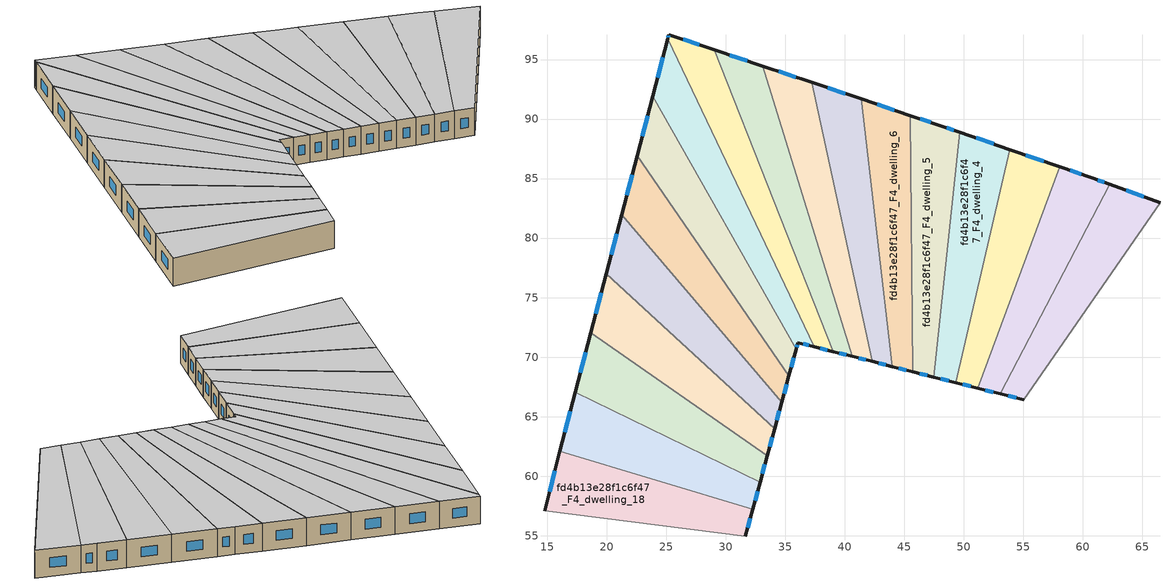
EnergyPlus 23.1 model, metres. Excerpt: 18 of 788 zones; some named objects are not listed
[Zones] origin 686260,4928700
fd4b13e28f1c6f47_F4_dwelling_1
 floor to fd4b13e28f1c6f47_F3_dwelling_1 (EU_floor_Construction): 66.47,82.96 55.04,66.4 53.07,66.91 62.26,84.5 z12
 wall outside (EU_wall_Construction): 53.07,66.91 55.04,66.4 / 66.47,82.96 62.26,84.5 z12:15
 wall to fd4b13e28f1c6f47_F4_dwelling_0 (EU_wall_Construction): 55.04,66.4 66.47,82.96 z12:15
 wall to fd4b13e28f1c6f47_F4_dwelling_2 (EU_wall_Construction): 62.26,84.5 53.07,66.91 z12:15
 window (EU_Window_Construction): 53.71,66.74 54.4,66.57 / 65.11,83.46 63.63,84 z12.97:14.03
 ceiling to fd4b13e28f1c6f47_F5_dwelling_1 (EU_floor_Construction): 55.04,66.4 66.47,82.96 62.26,84.5 53.07,66.91 z15
fd4b13e28f1c6f47_F4_dwelling_10
 floor to fd4b13e28f1c6f47_F3_dwelling_10 (EU_floor_Construction): 29.01,95.83 39.02,70.47 37.43,70.87 25.12,96.76 25.21,97.1 z12
 wall outside (EU_wall_Construction): 37.43,70.87 39.02,70.47 / 29.01,95.83 25.21,97.1 25.12,96.76 z12:15
 wall to fd4b13e28f1c6f47_F4_dwelling_9 (EU_wall_Construction): 39.02,70.47 29.01,95.83 z12:15
 wall to fd4b13e28f1c6f47_F4_dwelling_11 (EU_wall_Construction): 25.12,96.76 37.43,70.87 z12:15
 window (EU_Window_Construction): 37.94,70.74 38.5,70.6 / 25.18,96.99 25.15,96.87 / 27.78,96.24 26.44,96.69 z12.97:14.03
 ceiling to fd4b13e28f1c6f47_F5_dwelling_10 (EU_floor_Construction): 39.02,70.47 29.01,95.83 25.21,97.1 25.12,96.76 37.43,70.87 z15
fd4b13e28f1c6f47_F4_dwelling_11
 floor to fd4b13e28f1c6f47_F3_dwelling_11 (EU_floor_Construction): 25.12,96.76 37.43,70.87 36.05,71.22 35.9,70.67 23.85,91.9 z12
 wall outside (EU_wall_Construction): 35.9,70.67 36.05,71.22 37.43,70.87 / 25.12,96.76 23.85,91.9 z12:15
 wall to fd4b13e28f1c6f47_F4_dwelling_12 (EU_wall_Construction): 23.85,91.9 35.9,70.67 z12:15
 window (EU_Window_Construction): 36.5,71.11 36.98,70.98 / 35.95,70.85 36,71.04 / 24.71,95.19 24.26,93.48 z12.97:14.03
 ceiling to fd4b13e28f1c6f47_F5_dwelling_11 (EU_floor_Construction): 37.43,70.87 25.12,96.76 23.85,91.9 35.9,70.67 36.05,71.22 z15
fd4b13e28f1c6f47_F4_dwelling_12
 floor to fd4b13e28f1c6f47_F3_dwelling_12 (EU_floor_Construction): 23.85,91.9 35.9,70.67 35.3,68.45 22.56,86.94 z12
 wall outside (EU_wall_Construction): 35.3,68.45 35.9,70.67 / 23.85,91.9 22.56,86.94 z12:15
 wall to fd4b13e28f1c6f47_F4_dwelling_13 (EU_wall_Construction): 22.56,86.94 35.3,68.45 z12:15
 window (EU_Window_Construction): 35.49,69.17 35.71,69.95 / 23.43,90.29 22.98,88.55 z12.97:14.03
 ceiling to fd4b13e28f1c6f47_F5_dwelling_12 (EU_floor_Construction): 35.3,68.45 35.9,70.67 23.85,91.9 22.56,86.94 z15
fd4b13e28f1c6f47_F4_dwelling_13
 floor to fd4b13e28f1c6f47_F3_dwelling_13 (EU_floor_Construction): 22.56,86.94 35.3,68.45 34.69,66.22 21.26,81.97 z12
 wall outside (EU_wall_Construction): 34.69,66.22 35.3,68.45 / 22.56,86.94 21.26,81.97 z12:15
 wall to fd4b13e28f1c6f47_F4_dwelling_14 (EU_wall_Construction): 21.26,81.97 34.69,66.22 z12:15
 window (EU_Window_Construction): 34.89,66.94 35.1,67.73 / 22.14,85.33 21.68,83.58 z12.97:14.03
 ceiling to fd4b13e28f1c6f47_F5_dwelling_13 (EU_floor_Construction): 34.69,66.22 35.3,68.45 22.56,86.94 21.26,81.97 z15
fd4b13e28f1c6f47_F4_dwelling_14
 floor to fd4b13e28f1c6f47_F3_dwelling_14 (EU_floor_Construction): 21.26,81.97 34.69,66.22 34.09,63.98 19.96,77 z12
 wall outside (EU_wall_Construction): 34.09,63.98 34.69,66.22 / 21.26,81.97 19.96,77 z12:15
 wall to fd4b13e28f1c6f47_F4_dwelling_15 (EU_wall_Construction): 19.96,77 34.09,63.98 z12:15
 window (EU_Window_Construction): 34.29,64.7 34.5,65.49 / 20.84,80.36 20.38,78.62 z12.97:14.03
 ceiling to fd4b13e28f1c6f47_F5_dwelling_14 (EU_floor_Construction): 34.09,63.98 34.69,66.22 21.26,81.97 19.96,77 z15
fd4b13e28f1c6f47_F4_dwelling_15
 floor to fd4b13e28f1c6f47_F3_dwelling_15 (EU_floor_Construction): 34.09,63.98 33.48,61.73 18.67,72.03 19.96,77 z12
 wall outside (EU_wall_Construction): 33.48,61.73 34.09,63.98 / 19.96,77 18.67,72.03 z12:15
 wall to fd4b13e28f1c6f47_F4_dwelling_16 (EU_wall_Construction): 18.67,72.03 33.48,61.73 z12:15
 window (EU_Window_Construction): 33.68,62.46 33.89,63.25 / 19.54,75.39 19.09,73.64 z12.97:14.03
 ceiling to fd4b13e28f1c6f47_F5_dwelling_15 (EU_floor_Construction): 33.48,61.73 34.09,63.98 19.96,77 18.67,72.03 z15
fd4b13e28f1c6f47_F4_dwelling_16
 floor to fd4b13e28f1c6f47_F3_dwelling_16 (EU_floor_Construction): 33.48,61.73 32.87,59.47 17.37,67.05 18.67,72.03 z12
 wall outside (EU_wall_Construction): 32.87,59.47 33.48,61.73 / 18.67,72.03 17.37,67.05 z12:15
 wall to fd4b13e28f1c6f47_F4_dwelling_17 (EU_wall_Construction): 17.37,67.05 32.87,59.47 z12:15
 window (EU_Window_Construction): 33.07,60.21 33.28,61 / 18.24,70.42 17.79,68.67 z12.97:14.03
 ceiling to fd4b13e28f1c6f47_F5_dwelling_16 (EU_floor_Construction): 32.87,59.47 33.48,61.73 18.67,72.03 17.37,67.05 z15
fd4b13e28f1c6f47_F4_dwelling_17
 floor to fd4b13e28f1c6f47_F3_dwelling_17 (EU_floor_Construction): 32.87,59.47 32.26,57.21 16.06,62.08 17.37,67.05 z12
 wall outside (EU_wall_Construction): 32.26,57.21 32.87,59.47 / 17.37,67.05 16.06,62.08 z12:15
 wall to fd4b13e28f1c6f47_F4_dwelling_18 (EU_wall_Construction): 16.06,62.08 32.26,57.21 z12:15
 window (EU_Window_Construction): 32.46,57.94 32.67,58.74 / 16.94,65.44 16.49,63.69 z12.97:14.03
 ceiling to fd4b13e28f1c6f47_F5_dwelling_17 (EU_floor_Construction): 32.26,57.21 32.87,59.47 17.37,67.05 16.06,62.08 z15
fd4b13e28f1c6f47_F4_dwelling_18
 floor to fd4b13e28f1c6f47_F3_dwelling_18 (EU_floor_Construction): 32.26,57.21 31.64,54.94 14.77,57.09 16.06,62.08 z12
 wall outside (EU_wall_Construction): 31.64,54.94 32.26,57.21 / 16.06,62.08 14.77,57.09 z12:15
 wall to fd4b13e28f1c6f47_F4_dwelling_19 (EU_wall_Construction): 14.77,57.09 31.64,54.94 z12:15
 window (EU_Window_Construction): 31.84,55.67 32.06,56.47 / 15.64,60.46 15.19,58.71 z12.97:14.03
 ceiling to fd4b13e28f1c6f47_F5_dwelling_18 (EU_floor_Construction): 31.64,54.94 32.26,57.21 16.06,62.08 14.77,57.09 z15
fd4b13e28f1c6f47_F4_dwelling_2
 floor to fd4b13e28f1c6f47_F3_dwelling_2 (EU_floor_Construction): 62.26,84.5 53.07,66.91 51.16,67.39 58.05,85.99 60.75,85.06 z12
 wall outside (EU_wall_Construction): 51.16,67.39 53.07,66.91 / 62.26,84.5 60.75,85.06 58.05,85.99 z12:15
 wall to fd4b13e28f1c6f47_F4_dwelling_3 (EU_wall_Construction): 58.05,85.99 51.16,67.39 z12:15
 window (EU_Window_Construction): 51.78,67.23 52.45,67.06 / 59.87,85.36 58.93,85.69 / 61.77,84.68 61.24,84.88 z12.97:14.03
 ceiling to fd4b13e28f1c6f47_F5_dwelling_2 (EU_floor_Construction): 53.07,66.91 62.26,84.5 60.75,85.06 58.05,85.99 51.16,67.39 z15
fd4b13e28f1c6f47_F4_dwelling_3
 floor to fd4b13e28f1c6f47_F3_dwelling_3 (EU_floor_Construction): 58.05,85.99 51.16,67.39 49.3,67.86 53.85,87.44 z12
 wall outside (EU_wall_Construction): 49.3,67.86 51.16,67.39 / 58.05,85.99 53.85,87.44 z12:15
 wall to fd4b13e28f1c6f47_F4_dwelling_4 (EU_wall_Construction): 53.85,87.44 49.3,67.86 z12:15
 window (EU_Window_Construction): 49.9,67.71 50.55,67.54 / 56.69,86.46 55.21,86.97 z12.97:14.03
 ceiling to fd4b13e28f1c6f47_F5_dwelling_3 (EU_floor_Construction): 51.16,67.39 58.05,85.99 53.85,87.44 49.3,67.86 z15
fd4b13e28f1c6f47_F4_dwelling_4
 floor to fd4b13e28f1c6f47_F3_dwelling_4 (EU_floor_Construction): 53.85,87.44 49.3,67.86 47.48,68.32 49.67,88.88 z12
 wall outside (EU_wall_Construction): 47.48,68.32 49.3,67.86 / 53.85,87.44 49.67,88.88 z12:15
 wall to fd4b13e28f1c6f47_F4_dwelling_5 (EU_wall_Construction): 49.67,88.88 47.48,68.32 z12:15
 window (EU_Window_Construction): 48.07,68.17 48.71,68.01 / 52.49,87.91 51.03,88.42 z12.97:14.03
 ceiling to fd4b13e28f1c6f47_F5_dwelling_4 (EU_floor_Construction): 49.3,67.86 53.85,87.44 49.67,88.88 47.48,68.32 z15
fd4b13e28f1c6f47_F4_dwelling_5
 floor to fd4b13e28f1c6f47_F3_dwelling_5 (EU_floor_Construction): 49.67,88.88 47.48,68.32 45.71,68.77 45.51,90.3 48.01,89.46 z12
 wall outside (EU_wall_Construction): 45.71,68.77 47.48,68.32 / 49.67,88.88 48.01,89.46 45.51,90.3 z12:15
 wall to fd4b13e28f1c6f47_F4_dwelling_6 (EU_wall_Construction): 45.51,90.3 45.71,68.77 z12:15
 window (EU_Window_Construction): 46.29,68.62 46.91,68.47 / 47.2,89.73 46.32,90.03 / 49.13,89.07 48.55,89.27 z12.97:14.03
 ceiling to fd4b13e28f1c6f47_F5_dwelling_5 (EU_floor_Construction): 47.48,68.32 49.67,88.88 48.01,89.46 45.51,90.3 45.71,68.77 z15
fd4b13e28f1c6f47_F4_dwelling_6
 floor to fd4b13e28f1c6f47_F3_dwelling_6 (EU_floor_Construction): 45.51,90.3 45.71,68.77 43.98,69.21 41.36,91.69 z12
 wall outside (EU_wall_Construction): 43.98,69.21 45.71,68.77 / 45.51,90.3 41.36,91.69 z12:15
 wall to fd4b13e28f1c6f47_F4_dwelling_7 (EU_wall_Construction): 41.36,91.69 43.98,69.21 z12:15
 window (EU_Window_Construction): 44.55,69.07 45.15,68.91 / 44.16,90.75 42.7,91.24 z12.97:14.03
 ceiling to fd4b13e28f1c6f47_F5_dwelling_6 (EU_floor_Construction): 45.71,68.77 45.51,90.3 41.36,91.69 43.98,69.21 z15
fd4b13e28f1c6f47_F4_dwelling_7
 floor to fd4b13e28f1c6f47_F3_dwelling_7 (EU_floor_Construction): 41.36,91.69 43.98,69.21 42.29,69.64 37.23,93.07 z12
 wall outside (EU_wall_Construction): 42.29,69.64 43.98,69.21 / 41.36,91.69 37.23,93.07 z12:15
 wall to fd4b13e28f1c6f47_F4_dwelling_8 (EU_wall_Construction): 37.23,93.07 42.29,69.64 z12:15
 window (EU_Window_Construction): 42.84,69.5 43.44,69.35 / 40.02,92.14 38.57,92.62 z12.97:14.03
 ceiling to fd4b13e28f1c6f47_F5_dwelling_7 (EU_floor_Construction): 43.98,69.21 41.36,91.69 37.23,93.07 42.29,69.64 z15
fd4b13e28f1c6f47_F4_dwelling_8
 floor to fd4b13e28f1c6f47_F3_dwelling_8 (EU_floor_Construction): 37.23,93.07 42.29,69.64 40.64,70.06 33.11,94.45 z12
 wall outside (EU_wall_Construction): 40.64,70.06 42.29,69.64 / 37.23,93.07 33.11,94.45 z12:15
 wall to fd4b13e28f1c6f47_F4_dwelling_9 (EU_wall_Construction): 33.11,94.45 40.64,70.06 z12:15
 window (EU_Window_Construction): 41.17,69.92 41.76,69.77 / 35.89,93.52 34.44,94 z12.97:14.03
 ceiling to fd4b13e28f1c6f47_F5_dwelling_8 (EU_floor_Construction): 42.29,69.64 37.23,93.07 33.11,94.45 40.64,70.06 z15
fd4b13e28f1c6f47_F4_dwelling_9
 floor to fd4b13e28f1c6f47_F3_dwelling_9 (EU_floor_Construction): 33.11,94.45 40.64,70.06 39.02,70.47 29.01,95.83 z12
 wall outside (EU_wall_Construction): 39.02,70.47 40.64,70.06 / 33.11,94.45 29.01,95.83 z12:15
 window (EU_Window_Construction): 39.54,70.33 40.11,70.19 / 31.78,94.9 30.34,95.38 z12.97:14.03
 ceiling to fd4b13e28f1c6f47_F5_dwelling_9 (EU_floor_Construction): 40.64,70.06 33.11,94.45 29.01,95.83 39.02,70.47 z15
[Building]
EU S2 Campaign: North Axis=0; Terrain=City; Solar Distribution=FullExterior
[Site:Location]
Bologna: Latitude=44.5; Longitude=11.25; Time Zone=1; Elevation=37
[SizingPeriod:WeatherFileDays]
AnnualSizingPeriod: Begin Month=1; Begin Day of Month=1; End Month=12; End Day of Month=31; Day of Week for Start Day=Monday; Use Weather File Daylight Saving Period=No; Use Weather File Rain and Snow Indicators=No
[MATERIAL]
EU_InternalMass_Material: Roughness=MediumRough; Thickness=0.1; Conductivity=1; Density=1800; Specific Heat=900; Thermal Absorptance=0.9; Solar Absorptance=0.7; Visible Absorptance=0.7
[MATERIAL:NOMASS] Roughness=MediumRough; Thermal Absorptance=0.9; Solar Absorptance=0.7; Visible Absorptance=0.7
Name | Thermal Resistance
EU_wall_NoMass | 0.779417
EU_floor_NoMass | 0.588222
[WINDOWMATERIAL:SIMPLEGLAZINGSYSTEM]
EU_Window_SimpleGlazing: UFactor=5.16242; Solar Heat Gain Coefficient=0.85; Visible Transmittance=0.85
[CONSTRUCTION]
EU_wall_Construction: EU_wall_NoMass
EU_floor_Construction: EU_floor_NoMass
EU_Window_Construction: EU_Window_SimpleGlazing
EU_InternalMass_Construction: EU_InternalMass_Material
[ZONE] Type=1; Multiplier=1; Ceiling Height=autocalculate; Floor Area=autocalculate; Part of Total Floor Area=Yes
Name | Volume
fd4b13e28f1c6f47_F4_dwelling_1 | 190.083
fd4b13e28f1c6f47_F4_dwelling_10 | 190.089
fd4b13e28f1c6f47_F4_dwelling_11 | 190.108
fd4b13e28f1c6f47_F4_dwelling_12 | 190.07
fd4b13e28f1c6f47_F4_dwelling_13 | 190.031
fd4b13e28f1c6f47_F4_dwelling_14 | 190.113
fd4b13e28f1c6f47_F4_dwelling_15 | 190.048
fd4b13e28f1c6f47_F4_dwelling_16 | 190.142
fd4b13e28f1c6f47_F4_dwelling_17 | 190.072
fd4b13e28f1c6f47_F4_dwelling_18 | 190.05
fd4b13e28f1c6f47_F4_dwelling_2 | 190.069
fd4b13e28f1c6f47_F4_dwelling_3 | 190.104
fd4b13e28f1c6f47_F4_dwelling_4 | 190.057
fd4b13e28f1c6f47_F4_dwelling_5 | 190.127
fd4b13e28f1c6f47_F4_dwelling_6 | 190.055
fd4b13e28f1c6f47_F4_dwelling_7 | 190.094
fd4b13e28f1c6f47_F4_dwelling_8 | 190.052
fd4b13e28f1c6f47_F4_dwelling_9 | 190.09
[INTERNALMASS] Construction=EU_InternalMass_Construction
Name | Zone or ZoneList | Surface Area
fd4b13e28f1c6f47_F4_dwelling_1_EU_InternalMass | fd4b13e28f1c6f47_F4_dwelling_1 | 63.3608
fd4b13e28f1c6f47_F4_dwelling_2_EU_InternalMass | fd4b13e28f1c6f47_F4_dwelling_2 | 63.3564
fd4b13e28f1c6f47_F4_dwelling_3_EU_InternalMass | fd4b13e28f1c6f47_F4_dwelling_3 | 63.3679
fd4b13e28f1c6f47_F4_dwelling_4_EU_InternalMass | fd4b13e28f1c6f47_F4_dwelling_4 | 63.352
fd4b13e28f1c6f47_F4_dwelling_5_EU_InternalMass | fd4b13e28f1c6f47_F4_dwelling_5 | 63.376
fd4b13e28f1c6f47_F4_dwelling_6_EU_InternalMass | fd4b13e28f1c6f47_F4_dwelling_6 | 63.3517
fd4b13e28f1c6f47_F4_dwelling_7_EU_InternalMass | fd4b13e28f1c6f47_F4_dwelling_7 | 63.3649
fd4b13e28f1c6f47_F4_dwelling_8_EU_InternalMass | fd4b13e28f1c6f47_F4_dwelling_8 | 63.3505
fd4b13e28f1c6f47_F4_dwelling_9_EU_InternalMass | fd4b13e28f1c6f47_F4_dwelling_9 | 63.3631
fd4b13e28f1c6f47_F4_dwelling_10_EU_InternalMass | fd4b13e28f1c6f47_F4_dwelling_10 | 63.3629
fd4b13e28f1c6f47_F4_dwelling_11_EU_InternalMass | fd4b13e28f1c6f47_F4_dwelling_11 | 63.3694
fd4b13e28f1c6f47_F4_dwelling_12_EU_InternalMass | fd4b13e28f1c6f47_F4_dwelling_12 | 63.3569
fd4b13e28f1c6f47_F4_dwelling_13_EU_InternalMass | fd4b13e28f1c6f47_F4_dwelling_13 | 63.3437
fd4b13e28f1c6f47_F4_dwelling_14_EU_InternalMass | fd4b13e28f1c6f47_F4_dwelling_14 | 63.3707
fd4b13e28f1c6f47_F4_dwelling_15_EU_InternalMass | fd4b13e28f1c6f47_F4_dwelling_15 | 63.3493
fd4b13e28f1c6f47_F4_dwelling_16_EU_InternalMass | fd4b13e28f1c6f47_F4_dwelling_16 | 63.3804
fd4b13e28f1c6f47_F4_dwelling_17_EU_InternalMass | fd4b13e28f1c6f47_F4_dwelling_17 | 63.3578
fd4b13e28f1c6f47_F4_dwelling_18_EU_InternalMass | fd4b13e28f1c6f47_F4_dwelling_18 | 63.3498
[OTHEREQUIPMENT] Fuel Type=Electricity; Design Level Calculation Method=Watts/Area; Power per Zone Floor Area=1; Fraction Latent=0; Fraction Radiant=0; Fraction Lost=0; Carbon Dioxide Generation Rate=0; EndUse Subcategory=EU_Step8_InternalGains
Name | Zone or ZoneList or Space or SpaceList | Schedule
EU_Step8_InternalGain_fd4b13e28f1c6f47_F4_dwelling_1_f000 | fd4b13e28f1c6f47_F4_dwelling_1 | EU_Step8_GainSchedule_fd4b13e28f1c6f47_F4_dwelling_1_f000
EU_Step8_InternalGain_fd4b13e28f1c6f47_F4_dwelling_2_f000 | fd4b13e28f1c6f47_F4_dwelling_2 | EU_Step8_GainSchedule_fd4b13e28f1c6f47_F4_dwelling_2_f000
EU_Step8_InternalGain_fd4b13e28f1c6f47_F4_dwelling_3_f000 | fd4b13e28f1c6f47_F4_dwelling_3 | EU_Step8_GainSchedule_fd4b13e28f1c6f47_F4_dwelling_3_f000
EU_Step8_InternalGain_fd4b13e28f1c6f47_F4_dwelling_4_f000 | fd4b13e28f1c6f47_F4_dwelling_4 | EU_Step8_GainSchedule_fd4b13e28f1c6f47_F4_dwelling_4_f000
EU_Step8_InternalGain_fd4b13e28f1c6f47_F4_dwelling_5_f000 | fd4b13e28f1c6f47_F4_dwelling_5 | EU_Step8_GainSchedule_fd4b13e28f1c6f47_F4_dwelling_5_f000
EU_Step8_InternalGain_fd4b13e28f1c6f47_F4_dwelling_6_f000 | fd4b13e28f1c6f47_F4_dwelling_6 | EU_Step8_GainSchedule_fd4b13e28f1c6f47_F4_dwelling_6_f000
EU_Step8_InternalGain_fd4b13e28f1c6f47_F4_dwelling_7_f000 | fd4b13e28f1c6f47_F4_dwelling_7 | EU_Step8_GainSchedule_fd4b13e28f1c6f47_F4_dwelling_7_f000
EU_Step8_InternalGain_fd4b13e28f1c6f47_F4_dwelling_8_f000 | fd4b13e28f1c6f47_F4_dwelling_8 | EU_Step8_GainSchedule_fd4b13e28f1c6f47_F4_dwelling_8_f000
EU_Step8_InternalGain_fd4b13e28f1c6f47_F4_dwelling_9_f000 | fd4b13e28f1c6f47_F4_dwelling_9 | EU_Step8_GainSchedule_fd4b13e28f1c6f47_F4_dwelling_9_f000
EU_Step8_InternalGain_fd4b13e28f1c6f47_F4_dwelling_10_f000 | fd4b13e28f1c6f47_F4_dwelling_10 | EU_Step8_GainSchedule_fd4b13e28f1c6f47_F4_dwelling_10_f000
EU_Step8_InternalGain_fd4b13e28f1c6f47_F4_dwelling_11_f000 | fd4b13e28f1c6f47_F4_dwelling_11 | EU_Step8_GainSchedule_fd4b13e28f1c6f47_F4_dwelling_11_f000
EU_Step8_InternalGain_fd4b13e28f1c6f47_F4_dwelling_12_f000 | fd4b13e28f1c6f47_F4_dwelling_12 | EU_Step8_GainSchedule_fd4b13e28f1c6f47_F4_dwelling_12_f000
EU_Step8_InternalGain_fd4b13e28f1c6f47_F4_dwelling_13_f000 | fd4b13e28f1c6f47_F4_dwelling_13 | EU_Step8_GainSchedule_fd4b13e28f1c6f47_F4_dwelling_13_f000
EU_Step8_InternalGain_fd4b13e28f1c6f47_F4_dwelling_14_f000 | fd4b13e28f1c6f47_F4_dwelling_14 | EU_Step8_GainSchedule_fd4b13e28f1c6f47_F4_dwelling_14_f000
EU_Step8_InternalGain_fd4b13e28f1c6f47_F4_dwelling_15_f000 | fd4b13e28f1c6f47_F4_dwelling_15 | EU_Step8_GainSchedule_fd4b13e28f1c6f47_F4_dwelling_15_f000
EU_Step8_InternalGain_fd4b13e28f1c6f47_F4_dwelling_16_f000 | fd4b13e28f1c6f47_F4_dwelling_16 | EU_Step8_GainSchedule_fd4b13e28f1c6f47_F4_dwelling_16_f000
EU_Step8_InternalGain_fd4b13e28f1c6f47_F4_dwelling_17_f000 | fd4b13e28f1c6f47_F4_dwelling_17 | EU_Step8_GainSchedule_fd4b13e28f1c6f47_F4_dwelling_17_f000
EU_Step8_InternalGain_fd4b13e28f1c6f47_F4_dwelling_18_f000 | fd4b13e28f1c6f47_F4_dwelling_18 | EU_Step8_GainSchedule_fd4b13e28f1c6f47_F4_dwelling_18_f000
[ZONEVENTILATION:DESIGNFLOWRATE] Schedule=EU_AlwaysOn; Design Flow Rate Calculation Method=AirChanges/Hour; Air Changes per Hour=0.712058; Ventilation Type=Natural; Fan Pressure Rise=0; Fan Total Efficiency=1; Constant Term Coefficient=1; Temperature Term Coefficient=0; Velocity Term Coefficient=0; Velocity Squared Term Coefficient=0; Minimum Indoor Temperature=-100; Maximum Indoor Temperature=100; Delta Temperature=-100; Minimum Outdoor Temperature=-100; Maximum Outdoor Temperature=100; Maximum Wind Speed=40
Name | Zone or ZoneList or Space or SpaceList
EU_ConstantAir_fd4b13e28f1c6f47_F4_dwelling_1 | fd4b13e28f1c6f47_F4_dwelling_1
EU_ConstantAir_fd4b13e28f1c6f47_F4_dwelling_2 | fd4b13e28f1c6f47_F4_dwelling_2
EU_ConstantAir_fd4b13e28f1c6f47_F4_dwelling_3 | fd4b13e28f1c6f47_F4_dwelling_3
EU_ConstantAir_fd4b13e28f1c6f47_F4_dwelling_4 | fd4b13e28f1c6f47_F4_dwelling_4
EU_ConstantAir_fd4b13e28f1c6f47_F4_dwelling_5 | fd4b13e28f1c6f47_F4_dwelling_5
EU_ConstantAir_fd4b13e28f1c6f47_F4_dwelling_6 | fd4b13e28f1c6f47_F4_dwelling_6
EU_ConstantAir_fd4b13e28f1c6f47_F4_dwelling_7 | fd4b13e28f1c6f47_F4_dwelling_7
EU_ConstantAir_fd4b13e28f1c6f47_F4_dwelling_8 | fd4b13e28f1c6f47_F4_dwelling_8
EU_ConstantAir_fd4b13e28f1c6f47_F4_dwelling_9 | fd4b13e28f1c6f47_F4_dwelling_9
EU_ConstantAir_fd4b13e28f1c6f47_F4_dwelling_10 | fd4b13e28f1c6f47_F4_dwelling_10
EU_ConstantAir_fd4b13e28f1c6f47_F4_dwelling_11 | fd4b13e28f1c6f47_F4_dwelling_11
EU_ConstantAir_fd4b13e28f1c6f47_F4_dwelling_12 | fd4b13e28f1c6f47_F4_dwelling_12
EU_ConstantAir_fd4b13e28f1c6f47_F4_dwelling_13 | fd4b13e28f1c6f47_F4_dwelling_13
EU_ConstantAir_fd4b13e28f1c6f47_F4_dwelling_14 | fd4b13e28f1c6f47_F4_dwelling_14
EU_ConstantAir_fd4b13e28f1c6f47_F4_dwelling_15 | fd4b13e28f1c6f47_F4_dwelling_15
EU_ConstantAir_fd4b13e28f1c6f47_F4_dwelling_16 | fd4b13e28f1c6f47_F4_dwelling_16
EU_ConstantAir_fd4b13e28f1c6f47_F4_dwelling_17 | fd4b13e28f1c6f47_F4_dwelling_17
EU_ConstantAir_fd4b13e28f1c6f47_F4_dwelling_18 | fd4b13e28f1c6f47_F4_dwelling_18
[HVACTEMPLATE:ZONE:IDEALLOADSAIRSYSTEM] System Availability Schedule=EU_AlwaysOn; Maximum Heating Supply Air Temperature=50; Minimum Cooling Supply Air Temperature=13; Maximum Heating Supply Air Humidity Ratio=0.0156; Minimum Cooling Supply Air Humidity Ratio=0.0077; Heating Limit=NoLimit; Cooling Limit=NoLimit; Heating Availability Schedule=EU_AlwaysOn; Cooling Availability Schedule=EU_CoolingOff; Dehumidification Control Type=ConstantSensibleHeatRatio; Cooling Sensible Heat Ratio=0.7; Dehumidification Setpoint=60; Humidification Control Type=None; Humidification Setpoint=30; Outdoor Air Method=None; Outdoor Air Flow Rate per Person=0.00944; Outdoor Air Flow Rate per Zone Floor Area=0; Outdoor Air Flow Rate per Zone=0; Demand Controlled Ventilation Type=None; Outdoor Air Economizer Type=NoEconomizer; Heat Recovery Type=None; Sensible Heat Recovery Effectiveness=0.7; Latent Heat Recovery Effectiveness=0.65
Name | Template Thermostat
fd4b13e28f1c6f47_F4_dwelling_1 | EU_HeatOnly_fd4b13e28f1c6f47_F4_dwelling_1
fd4b13e28f1c6f47_F4_dwelling_2 | EU_HeatOnly_fd4b13e28f1c6f47_F4_dwelling_2
fd4b13e28f1c6f47_F4_dwelling_3 | EU_HeatOnly_fd4b13e28f1c6f47_F4_dwelling_3
fd4b13e28f1c6f47_F4_dwelling_4 | EU_HeatOnly_fd4b13e28f1c6f47_F4_dwelling_4
fd4b13e28f1c6f47_F4_dwelling_5 | EU_HeatOnly_fd4b13e28f1c6f47_F4_dwelling_5
fd4b13e28f1c6f47_F4_dwelling_6 | EU_HeatOnly_fd4b13e28f1c6f47_F4_dwelling_6
fd4b13e28f1c6f47_F4_dwelling_7 | EU_HeatOnly_fd4b13e28f1c6f47_F4_dwelling_7
fd4b13e28f1c6f47_F4_dwelling_8 | EU_HeatOnly_fd4b13e28f1c6f47_F4_dwelling_8
fd4b13e28f1c6f47_F4_dwelling_9 | EU_HeatOnly_fd4b13e28f1c6f47_F4_dwelling_9
fd4b13e28f1c6f47_F4_dwelling_10 | EU_HeatOnly_fd4b13e28f1c6f47_F4_dwelling_10
fd4b13e28f1c6f47_F4_dwelling_11 | EU_HeatOnly_fd4b13e28f1c6f47_F4_dwelling_11
fd4b13e28f1c6f47_F4_dwelling_12 | EU_HeatOnly_fd4b13e28f1c6f47_F4_dwelling_12
fd4b13e28f1c6f47_F4_dwelling_13 | EU_HeatOnly_fd4b13e28f1c6f47_F4_dwelling_13
fd4b13e28f1c6f47_F4_dwelling_14 | EU_HeatOnly_fd4b13e28f1c6f47_F4_dwelling_14
fd4b13e28f1c6f47_F4_dwelling_15 | EU_HeatOnly_fd4b13e28f1c6f47_F4_dwelling_15
fd4b13e28f1c6f47_F4_dwelling_16 | EU_HeatOnly_fd4b13e28f1c6f47_F4_dwelling_16
fd4b13e28f1c6f47_F4_dwelling_17 | EU_HeatOnly_fd4b13e28f1c6f47_F4_dwelling_17
fd4b13e28f1c6f47_F4_dwelling_18 | EU_HeatOnly_fd4b13e28f1c6f47_F4_dwelling_18
[SIZING:ZONE] Zone Cooling Design Supply Air Temperature Input Method=SupplyAirTemperature; Zone Cooling Design Supply Air Temperature=13; Zone Heating Design Supply Air Temperature Input Method=SupplyAirTemperature; Zone Heating Design Supply Air Temperature=50; Zone Cooling Design Supply Air Humidity Ratio=0.008; Zone Heating Design Supply Air Humidity Ratio=0.008; Cooling Design Air Flow Method=DesignDay; Cooling Design Air Flow Rate=0; Cooling Minimum Air Flow per Zone Floor Area=0.000762; Cooling Minimum Air Flow=0; Cooling Minimum Air Flow Fraction=0.2; Heating Design Air Flow Method=DesignDay; Heating Design Air Flow Rate=0; Heating Maximum Air Flow per Zone Floor Area=0.002032; Heating Maximum Air Flow=0.141576; Heating Maximum Air Flow Fraction=0.3; Account for Dedicated Outdoor Air System=No; Dedicated Outdoor Air System Control Strategy=NeutralSupplyAir; Dedicated Outdoor Air Low Setpoint Temperature for Design=autosize; Dedicated Outdoor Air High Setpoint Temperature for Design=autosize; Zone Load Sizing Method=Sensible Load Only No Latent Load; Zone Latent Cooling Design Supply Air Humidity Ratio Input Method=HumidityRatioDifference; Zone Cooling Design Supply Air Humidity Ratio Difference=0.005; Zone Latent Heating Design Supply Air Humidity Ratio Input Method=HumidityRatioDifference; Zone Humidification Design Supply Air Humidity Ratio Difference=0.005
fd4b13e28f1c6f47_F4_dwelling_1; fd4b13e28f1c6f47_F4_dwelling_2; fd4b13e28f1c6f47_F4_dwelling_3; fd4b13e28f1c6f47_F4_dwelling_4; fd4b13e28f1c6f47_F4_dwelling_5; fd4b13e28f1c6f47_F4_dwelling_6; fd4b13e28f1c6f47_F4_dwelling_7; fd4b13e28f1c6f47_F4_dwelling_8; fd4b13e28f1c6f47_F4_dwelling_9; fd4b13e28f1c6f47_F4_dwelling_10; fd4b13e28f1c6f47_F4_dwelling_11; fd4b13e28f1c6f47_F4_dwelling_12; fd4b13e28f1c6f47_F4_dwelling_13; fd4b13e28f1c6f47_F4_dwelling_14; fd4b13e28f1c6f47_F4_dwelling_15; fd4b13e28f1c6f47_F4_dwelling_16; fd4b13e28f1c6f47_F4_dwelling_17; fd4b13e28f1c6f47_F4_dwelling_18
[SCHEDULE:CONSTANT]
Name | Hourly Value
EU_AlwaysOn | 1
EU_CoolingOff | 0
[SCHEDULE:FILE] Column Number=1; Rows to Skip at Top=0; Number of Hours of Data=8760; Column Separator=Comma; Interpolate to Timestep=No; Minutes per Item=60; Adjust Schedule for Daylight Savings=Yes
Name | File
EU_Step8_GainSchedule_fd4b13e28f1c6f47_F4_dwelling_1_f000 | ../../schedules/fd4b13e28f1c6f47/fd4b13e28f1c6f47_F4_dwelling_1_f000_gain.csv
EU_Step8_GainSchedule_fd4b13e28f1c6f47_F4_dwelling_2_f000 | ../../schedules/fd4b13e28f1c6f47/fd4b13e28f1c6f47_F4_dwelling_2_f000_gain.csv
EU_Step8_GainSchedule_fd4b13e28f1c6f47_F4_dwelling_3_f000 | ../../schedules/fd4b13e28f1c6f47/fd4b13e28f1c6f47_F4_dwelling_3_f000_gain.csv
EU_Step8_GainSchedule_fd4b13e28f1c6f47_F4_dwelling_4_f000 | ../../schedules/fd4b13e28f1c6f47/fd4b13e28f1c6f47_F4_dwelling_4_f000_gain.csv
EU_Step8_GainSchedule_fd4b13e28f1c6f47_F4_dwelling_5_f000 | ../../schedules/fd4b13e28f1c6f47/fd4b13e28f1c6f47_F4_dwelling_5_f000_gain.csv
EU_Step8_GainSchedule_fd4b13e28f1c6f47_F4_dwelling_6_f000 | ../../schedules/fd4b13e28f1c6f47/fd4b13e28f1c6f47_F4_dwelling_6_f000_gain.csv
EU_Step8_GainSchedule_fd4b13e28f1c6f47_F4_dwelling_7_f000 | ../../schedules/fd4b13e28f1c6f47/fd4b13e28f1c6f47_F4_dwelling_7_f000_gain.csv
EU_Step8_GainSchedule_fd4b13e28f1c6f47_F4_dwelling_8_f000 | ../../schedules/fd4b13e28f1c6f47/fd4b13e28f1c6f47_F4_dwelling_8_f000_gain.csv
EU_Step8_GainSchedule_fd4b13e28f1c6f47_F4_dwelling_9_f000 | ../../schedules/fd4b13e28f1c6f47/fd4b13e28f1c6f47_F4_dwelling_9_f000_gain.csv
EU_Step8_GainSchedule_fd4b13e28f1c6f47_F4_dwelling_10_f000 | ../../schedules/fd4b13e28f1c6f47/fd4b13e28f1c6f47_F4_dwelling_10_f000_gain.csv
EU_Step8_GainSchedule_fd4b13e28f1c6f47_F4_dwelling_11_f000 | ../../schedules/fd4b13e28f1c6f47/fd4b13e28f1c6f47_F4_dwelling_11_f000_gain.csv
EU_Step8_GainSchedule_fd4b13e28f1c6f47_F4_dwelling_12_f000 | ../../schedules/fd4b13e28f1c6f47/fd4b13e28f1c6f47_F4_dwelling_12_f000_gain.csv
EU_Step8_GainSchedule_fd4b13e28f1c6f47_F4_dwelling_13_f000 | ../../schedules/fd4b13e28f1c6f47/fd4b13e28f1c6f47_F4_dwelling_13_f000_gain.csv
EU_Step8_GainSchedule_fd4b13e28f1c6f47_F4_dwelling_14_f000 | ../../schedules/fd4b13e28f1c6f47/fd4b13e28f1c6f47_F4_dwelling_14_f000_gain.csv
EU_Step8_GainSchedule_fd4b13e28f1c6f47_F4_dwelling_15_f000 | ../../schedules/fd4b13e28f1c6f47/fd4b13e28f1c6f47_F4_dwelling_15_f000_gain.csv
EU_Step8_GainSchedule_fd4b13e28f1c6f47_F4_dwelling_16_f000 | ../../schedules/fd4b13e28f1c6f47/fd4b13e28f1c6f47_F4_dwelling_16_f000_gain.csv
EU_Step8_GainSchedule_fd4b13e28f1c6f47_F4_dwelling_17_f000 | ../../schedules/fd4b13e28f1c6f47/fd4b13e28f1c6f47_F4_dwelling_17_f000_gain.csv
EU_Step8_GainSchedule_fd4b13e28f1c6f47_F4_dwelling_18_f000 | ../../schedules/fd4b13e28f1c6f47/fd4b13e28f1c6f47_F4_dwelling_18_f000_gain.csv
